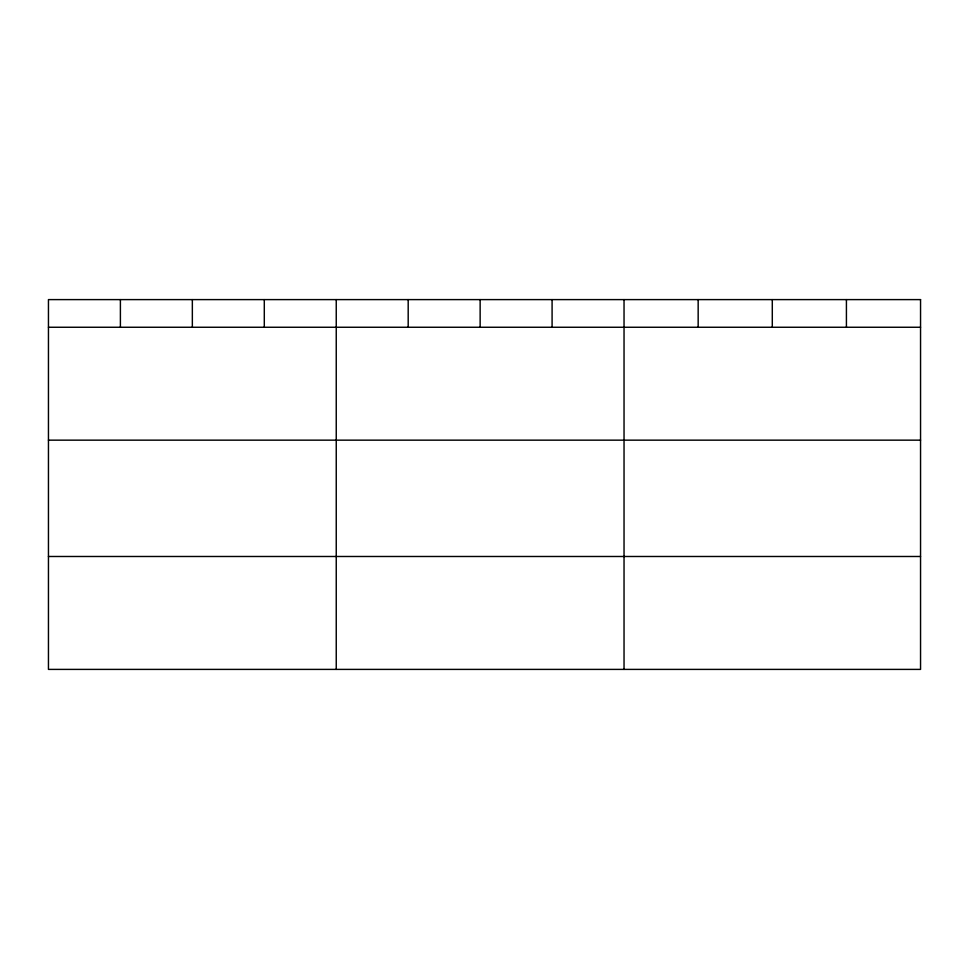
<?xml version="1.0" encoding="UTF-8"?>
<svg xmlns="http://www.w3.org/2000/svg" width="969" height="969" viewBox="0 0 969 969"><rect width="100%" height="100%" fill="white"/><g stroke="black" fill="none" stroke-linecap="round" stroke-linejoin="round"><path stroke-width="1.45" d="M48.45 327.256L920.55 327.256M48.45 440.156L920.55 440.156M48.45 556.485L920.55 556.485M846.421 299.603L846.421 327.256M772.293 299.603L772.293 327.256M698.164 299.603L698.164 327.256M624.036 299.603L624.036 669.397M552.088 299.603L552.088 327.256M480.139 299.603L480.139 327.256M408.191 299.603L408.191 327.256M336.243 299.603L336.243 669.397M264.295 299.603L264.295 327.256M192.346 299.603L192.346 327.256M120.398 299.603L120.398 327.256M920.55 299.603L48.45 299.603L48.45 669.397L920.55 669.397L920.55 299.603"/></g></svg>
